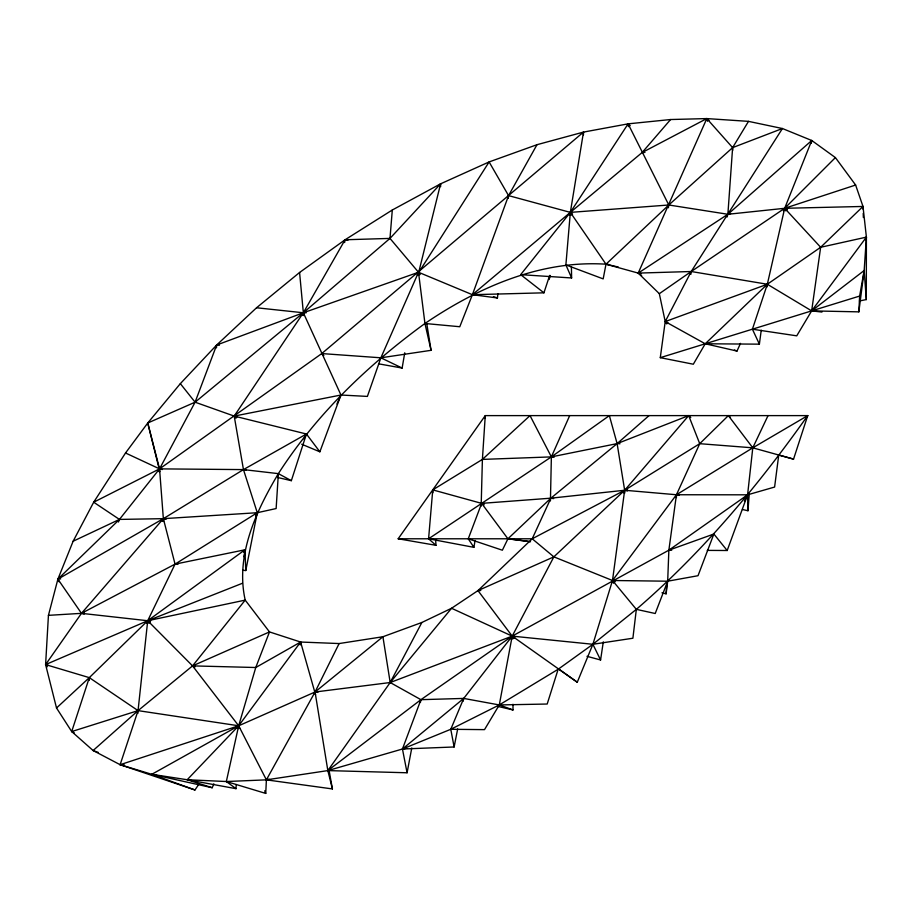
<?xml version="1.0" encoding="UTF-8"?>
<svg xmlns="http://www.w3.org/2000/svg" width="912" height="912" viewBox="0 0 912 912"><rect width="100%" height="100%" fill="white"/><g stroke="black" fill="none" stroke-linecap="round" stroke-linejoin="round"><path stroke-width="1.37" d="M859.469 300.983L866.309 299.569L866.4 237.131L862.991 206.454L855.627 185.033L835.403 157.594L811.748 140.494L782.428 128.524L748.501 121.364L706.8 118.583L670.594 119.529L628.106 123.85L583.498 132.092L536.986 144.7L489.106 161.937L440.599 183.825L392.308 209.999L345.067 239.776L299.581 272.483L256.546 307.766L216.657 345.032L180.337 383.644L147.755 423.008L125.525 452.99L93.685 502.216L73.131 541.226L57.889 579.154L48.439 615.349L45.6 664.586L56.521 707.997L71.706 731.561L93.104 750.53L120.122 764.701L194.963 789.963L198.941 784.126M676.419 497.599L676.442 494.749L699.732 443.688L728.357 415.61L730.455 417.468M583.452 134.908L583.498 132.092L321.765 353.571L159.554 468.871L93.685 502.216L119.449 519.418L163.351 518.666L257.275 512.715L276.131 508.554L278.365 473.636C316.487 414.242 368.129 364.868 424.946 323.486C478.082 287.371 540.463 259.92 605.99 264.195L608.794 264.48M180.337 383.644L195.088 402.192L234.213 416.089L306.432 434.009L291.35 480.67L278.365 473.636C256.021 511.244 235.228 555.385 245.203 600.119L269.496 631.925L300.607 642.037L339.116 643.553L382.915 636.747L421.88 622.474L451.554 608.27L477.979 590.6L532.209 538.787L624.663 490.257L699.732 443.688L752.788 447.826L793.554 459.124L807.713 415.61L485.264 415.61L482.402 459.409L481.16 506.114M89.216 680.477L89.308 677.639L147.71 620.73L244.94 549.799L245.784 570.536L242.957 570.285M661.975 592.811L666.102 593.837L667.687 581.206L668.861 550.187L676.442 494.749L752.788 447.826L807.713 415.61L805.604 419.269M440.633 186.664L440.599 183.825L389.983 238.408L345.067 239.776L303.343 312.77L234.213 416.089L243.458 469.6L257.275 512.715L175.058 564.129L147.71 620.73L138.054 710.63L120.122 764.701L151.791 774.311L187.222 779.737L236.026 788.675L236.208 784.491M238.556 728.574L238.67 725.781L255.759 667.516L269.496 631.925L192.557 665.885L138.054 710.63L93.104 750.53L98.336 752.446M315.552 694.773L300.607 642.037L238.67 725.781L187.222 779.737L226.336 781.527L265.745 793.417L266.384 779.851L315.062 692.003L339.116 643.553M660.288 357.664L811.657 310.878L858.842 311.858L859.628 296.069L864.166 270.522L866.4 237.131L820.652 247.277L767.323 284.248L705.227 343.778L693.325 364.219L660.288 357.664L665.213 321.583L659.33 293.687L638.206 273.098L605.99 264.195L570.342 212.382L508.554 195.613L489.106 161.937L417.24 274.797M666.102 593.837L666.638 585.39M216.475 347.803L216.657 345.032L303.343 312.77L418.505 272.266L472.405 294.701L497.439 297.962L497.895 293.755M727.092 216.999L727.879 214.274L732.621 147.63L748.501 121.364M742.459 509.512L747.965 510.743L749.254 493.962M137.837 713.435L138.054 710.63L89.308 677.639L45.6 664.586L81.476 613.343L163.351 518.666L243.458 469.6L306.432 434.009L319.861 451.805L340.951 395.021L303.343 312.77L299.581 272.483M159.851 471.641L147.755 423.008L195.088 402.192L303.343 312.77L389.983 238.408L392.308 209.999M630.215 125.639L628.106 123.85L570.342 212.382L520.661 274.649L571.619 277.966L565.885 264.902L570.342 212.382L583.498 132.092M435.64 539.619L435.97 545.308L428.583 538.787L432.755 489.881L482.402 459.409L530.02 415.61L551.372 456.889L550.426 500.916M508.246 198.417L508.554 195.613L536.986 144.7M747.965 510.743L747.589 494.817L752.788 447.826L768.041 415.61M807.713 415.61C757.804 486.107 701.978 552.923 636.337 609.353L632.894 638.229L592.891 644.282L512.191 636.131L451.554 608.27L390.188 682.529L327.841 770.594L266.384 779.851L226.336 781.527L238.67 725.781L192.557 665.885L147.71 620.73L81.476 613.343L48.439 615.349M690.863 274.318L691.216 271.514L782.428 128.524L732.621 147.63L668.792 204.995L605.99 264.195L603.174 278.89L565.885 264.902M778.711 455.293L774.607 487.054L747.589 494.817L676.442 494.749L624.663 490.257L550.882 498.18L481.639 503.367L432.755 489.881L432.915 492.719M858.842 311.858L864.166 270.522L811.657 310.878L796.735 335.833L752.411 329.209L767.323 284.248L784.673 208.301L811.748 140.494L727.879 214.274L638.206 273.098L641.638 275.424M835.403 157.594L784.673 208.301L691.216 271.514L665.213 321.583L705.227 343.778L759.388 344.155L761.235 330.224M766.946 287.029L767.323 284.248L691.216 271.514L638.206 273.098L706.8 118.583L708.932 120.373M690.76 417.536L688.685 415.61L624.663 490.257L553.869 556.856L477.979 590.6L512.191 636.131L577.273 682.222L592.891 644.282L612.499 580.499L624.663 490.257L617.116 443.62L609.364 415.61L551.372 456.889L428.583 538.787L473.887 547.337L475.095 540.463M243.983 556.799L244.94 549.799L175.058 564.129L81.476 613.343L57.889 579.154L119.449 519.418L159.554 468.871L195.088 402.192L216.657 345.032L219.439 345.203M863.083 209.224L862.991 206.454L820.652 247.277L811.657 310.878L821.974 312.052M866.012 239.845L866.4 237.131L811.657 310.878L767.323 284.248L665.213 321.583L666.775 323.942M586.986 656.309L600.586 659.98L603.299 641.854M668.371 207.776L668.792 204.995L628.106 123.85L628.448 126.631M344.633 242.558L345.067 239.776L347.848 240.346M811.304 143.298L811.748 140.494M378.583 363.82L402.135 368.06L404.746 352.796M418.038 275.048L440.599 183.825L439.63 186.447M56.521 707.997L89.308 677.639L71.706 731.561L138.054 710.63L238.67 725.781L266.384 779.851L332.413 788.937L327.841 770.594L402.454 749.014L450.779 729.292L484.511 729.634L499.286 704.942L512.191 636.131L553.869 556.856L532.209 538.787L398.168 538.787L485.264 415.61L485.321 418.414M512.966 704.269L513.023 709.946L499.286 704.942L463.718 698.421L420.922 699.675L390.188 682.529L382.915 636.747L315.062 692.003L327.841 770.594L407.083 772.772L411.779 747.943M420.398 702.434L420.922 699.675L512.191 636.131L668.861 550.187L747.589 494.817L727.183 550.506L707.267 550.392M865.864 239.879L866.4 237.131M245.784 570.536L257.275 512.715L255.85 515.166M407.083 772.772L402.454 749.014L454.119 746.974L457.676 728.939M463.171 701.191L463.718 698.421L512.191 636.131L514.915 636.872M300.037 644.773L300.607 642.037L255.759 667.516L192.557 665.885L245.203 600.119L147.71 620.73L45.6 664.586L47.378 666.752M302.602 315.506L303.343 312.77L306.158 312.816M549.115 279.517L550.392 275.481M727.183 550.506L713.857 534.022L698.022 575.711L667.687 581.206L655.215 613.502L636.337 609.353L592.891 644.282L558.144 669.271L547.189 704.03L499.286 704.942L450.779 729.292L454.119 746.974M389.983 238.408L418.505 272.266L424.946 323.486L459.773 326.735L472.405 294.701L543.94 292.82L549.662 275.401M569.464 215.061L570.342 212.382L642.128 152.532L670.594 119.529M158.631 471.55L159.554 468.871L147.755 423.008M511.267 638.822L512.191 636.131L514.516 637.784M420.227 274.535L418.505 272.266L380.885 357.8L367.388 396.412L340.951 395.021L234.213 416.089L236.06 418.186M475.198 294.154L472.405 294.701L508.554 195.613M162.37 521.333L163.351 518.666L159.554 468.871L125.525 452.99M406.604 748.239L402.454 749.014L420.922 699.675L327.841 770.594L330.611 770.002M473.887 547.337L468.255 538.787L481.639 503.367L484.432 503.869M118.446 522.017L119.449 519.418L73.131 541.226M450.779 729.292L463.718 698.421L402.454 749.014M255.668 516.511L257.275 512.715M513.49 638.651L512.191 636.131L390.188 682.529L315.062 692.003L238.67 725.781L151.791 774.311L212.211 787.729L213.864 783.864M237.576 728.357L238.67 725.781L120.122 764.701L124.249 765.442M569.692 415.61L551.372 456.889L482.402 459.409M336.916 404.039L340.951 395.021M146.547 623.295L147.71 620.73L242.398 583.281M705.227 343.778L736.999 351.063L740.498 343.357M532.209 538.787L550.882 498.18L617.116 443.62L649.036 415.61M623.455 492.822L624.663 490.257L627.479 489.824M302.134 315.324L303.343 312.77L256.546 307.766M553.652 498.625L550.882 498.18L507.927 538.787L502.364 550.21L468.255 538.787M303.97 438.968L306.432 434.009M744.42 501.201L747.589 494.817M243.675 552.296L244.94 549.799M783.419 210.786L784.673 208.301L855.627 185.033M390.188 682.529L421.88 622.474M510.731 638.571L512.191 636.131L512.225 638.97M237.086 728.107L238.67 725.781L239.719 728.38M613.457 583.178L612.499 580.499L676.442 494.749L679.189 495.364M472.405 294.701L570.342 212.382L668.792 204.995L727.879 214.274L784.673 208.301L862.991 206.454M659.33 293.687L691.216 271.514M499.286 704.942L558.144 669.271M59.029 581.731L57.889 579.154L163.351 518.666L166.098 519.27M732.678 150.434L732.621 147.63L706.8 118.583L642.128 152.532L644.966 152.407M554.165 457.197L551.372 456.889L617.116 443.62L688.685 415.61L699.732 443.688M713.857 534.022L668.861 550.187L671.711 550.21M859.628 296.069L811.657 310.878L814.382 310.319M727.879 214.274L730.592 213.545M266.384 779.851L269.074 779.247M323.84 355.52L321.765 353.571L380.885 357.8L431.068 350.322L426.805 323.84M148.918 623.295L147.71 620.73L150.503 620.377M57.889 579.154L60.682 578.869M84.314 613.058L81.476 613.343L84.2 614.061M477.979 590.6L480.784 590.486M150.081 622.246L147.71 620.73L150.548 620.662M428.583 538.787L432.835 538.684M278.365 473.636L243.458 469.6L159.554 468.871L162.313 469.543M553.869 556.856L612.499 580.499L667.687 581.206M785.756 210.877L784.673 208.301L787.512 208.392M120.122 764.701L124.18 764.906M617.116 443.62L619.966 443.779M177.886 564.391L175.058 564.129L163.351 518.666L163.499 521.493M237.006 416.419L234.213 416.089L236.801 417.172M483.907 505.043L481.639 503.367L507.927 538.787L529.598 541.477M507.927 538.787L530.51 541.774M147.71 620.73L150.526 621.118M315.062 692.003L317.866 692.413M638.206 273.098L640.988 273.52M398.168 538.787L435.97 545.308M605.99 264.195L618.313 267.034M627.433 490.895L624.663 490.257L624.731 493.084M243.458 469.6L246.194 470.227M277.67 477.5L291.35 480.67M497.963 706.424L513.023 709.946M636.337 609.353L612.499 580.499L615.247 581.183M195.316 666.581L192.557 665.885L194.621 667.812M778.609 454.974L793.554 459.124M820.652 247.277L784.673 208.301L787.398 209.065M45.6 664.586L48.313 665.441M187.222 779.737L212.211 787.729M493.426 296.662L497.439 297.962M151.791 774.311L194.963 789.963M665.213 321.583L667.823 322.654M734.388 349.991L736.999 351.063M301.69 444.224L319.861 451.805M380.885 357.8L402.135 368.06M71.706 731.561L74.237 732.803M558.68 669.055L577.273 682.222M784.673 208.301L786.942 209.954M226.336 781.527L236.026 788.675M570.399 215.175L570.342 212.382L572.611 214.092M612.499 580.499L614.756 582.232M520.661 274.649L543.94 292.82M728.357 415.61L752.788 447.826M570.342 212.382L571.585 214.89M592.891 644.282L600.586 659.98M752.411 329.209L759.388 344.155M264.697 790.818L265.745 793.417M706.8 118.583L707.552 121.273M424.946 323.486L431.068 350.322M328.936 769.557L332.413 788.937M418.505 272.266L418.961 275.059M303.343 312.77L303.707 315.575M300.607 642.037L300.937 644.818M864.166 270.522L866.309 299.569M863.219 213.374L863.356 217.512M571.402 266.806L571.619 277.966"/></g></svg>
